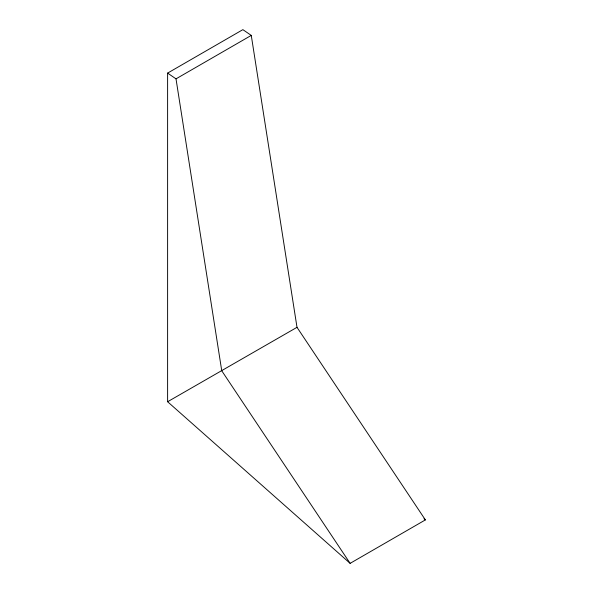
<?xml version="1.0" encoding="UTF-8"?>
<svg xmlns="http://www.w3.org/2000/svg" width="593" height="593" viewBox="0 0 593 593"><rect width="100%" height="100%" fill="white"/><g stroke="black" fill="none" stroke-linecap="round" stroke-linejoin="round"><path stroke-width="0.89" d="M167.611 73.102L242.871 29.65L251.269 35.402L297.004 327.321L425.389 519.898L350.129 563.35L167.611 401.735L167.611 73.102L176.01 78.854L221.745 370.773L350.129 563.35M176.01 78.854L251.269 35.402M297.004 327.321L167.611 401.735M424.01 518.675L425.389 519.898"/></g></svg>
